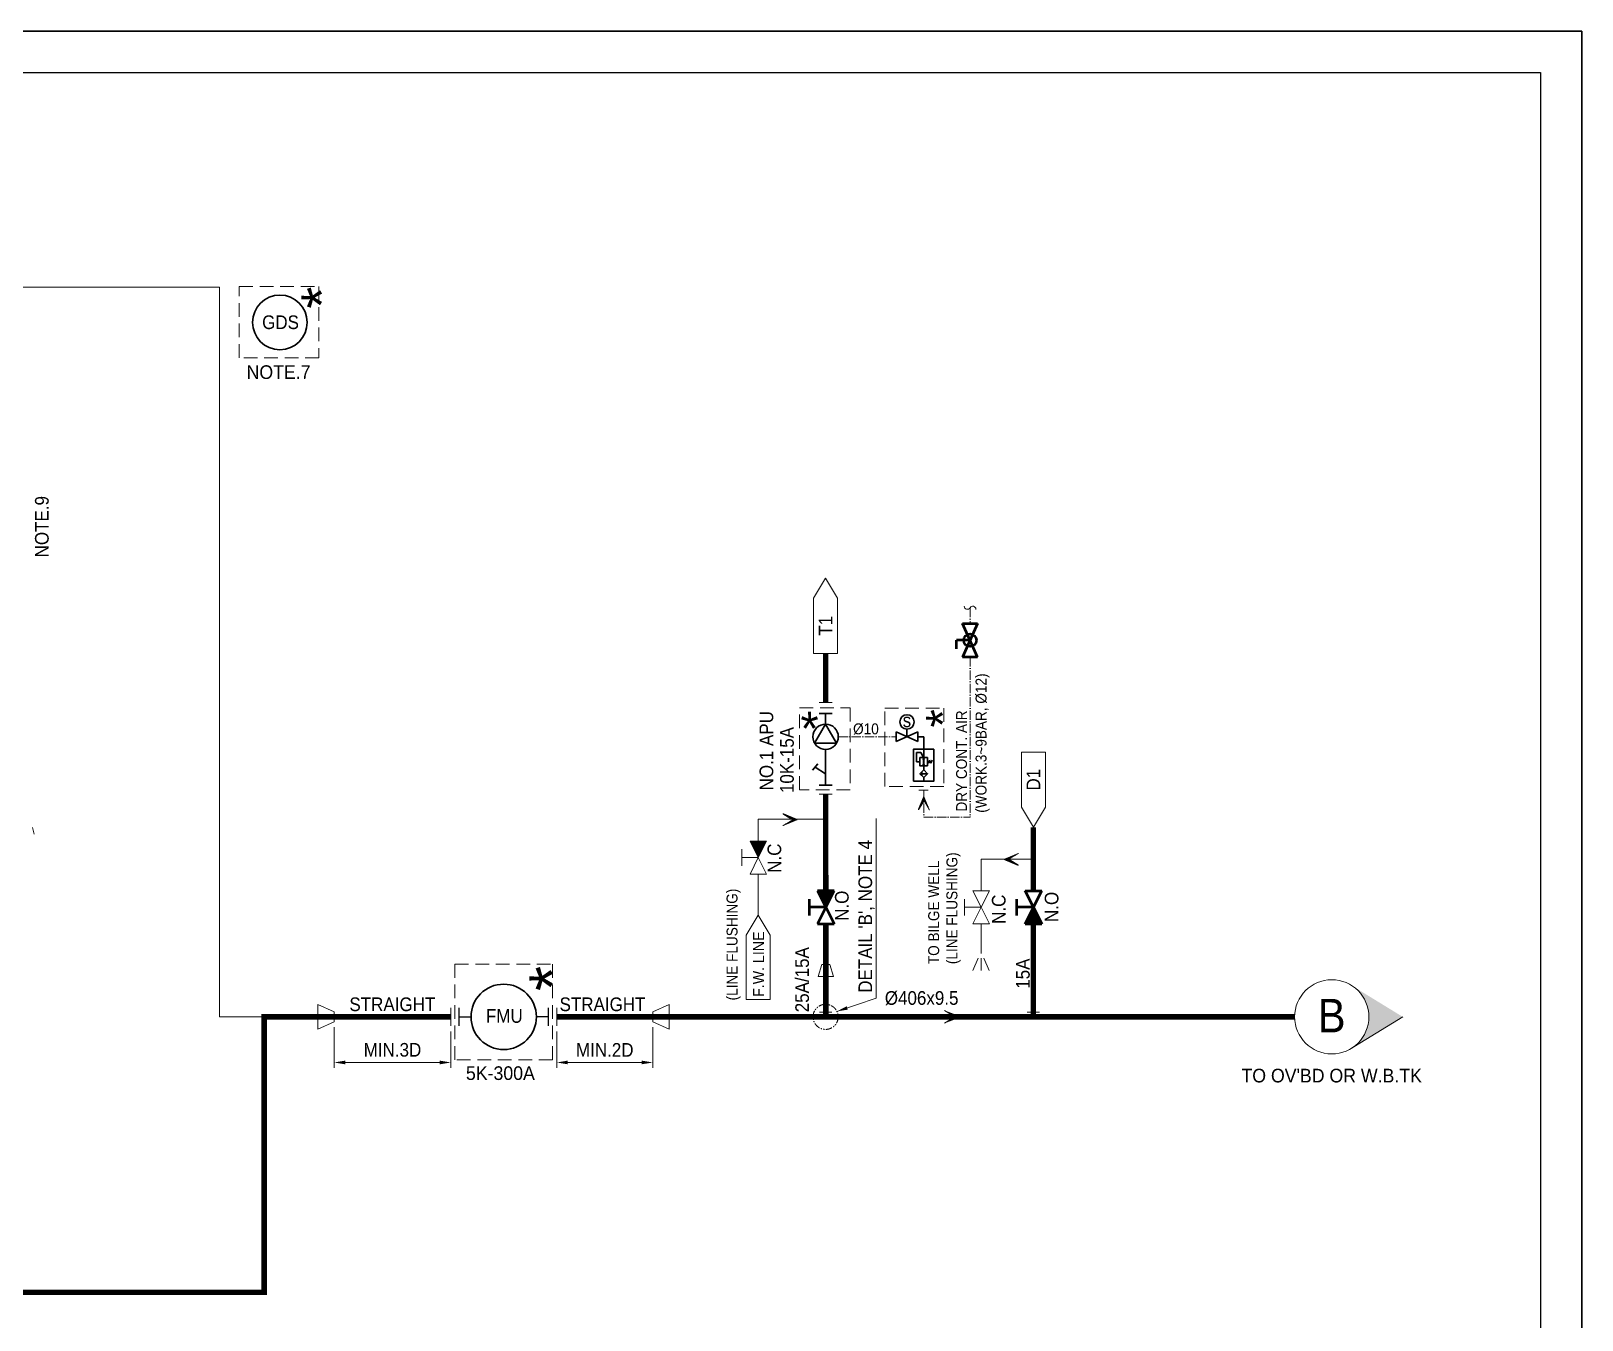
# Model space of a CAD drawing. Extents: x -553847 to 4496999, y 514150 to 878882.
# Drawn here: x 4399829 to 4428190, y 536002 to 559578 of the extents above; entities that cross this region are included whole.
import ezdxf

# ---------------------------------------------------------------- set-up
doc = ezdxf.new("R2010")
doc.units = 0
doc.header["$LTSCALE"] = 25
doc.header["$MEASUREMENT"] = 0
doc.header["$PDMODE"] = 3
doc.header["$PDSIZE"] = -7
for name, pattern in [('DASHED', [0.75, 0.5, -0.25]), ('DASHED2', [0.375, 0.25, -0.125]), ('Dashed_dotted', [9.714286, 6.857143, -1.428571, 0, -1.428571]), ('HIDDEN', [0.375, 0.25, -0.125]), ('PHANTOM', [63.5, 31.75, -6.35, 6.35, -6.35, 6.35, -6.35]), ('PHANTOM2', [31.75, 15.875, -3.175, 3.175, -3.175, 3.175, -3.175])]:
    doc.linetypes.add(name, pattern=pattern)
doc.layers.get('0').update_dxf_attribs({"linetype": 'CONTINUOUS', "lineweight": 9})
doc.layers.get('DEFPOINTS').update_dxf_attribs({"linetype": 'CONTINUOUS'})
doc.layers.add('0.1 Defpoints', color=7, linetype='CONTINUOUS', plot=False)
doc.layers.add('0.2 Dwg sheet', color=7, linetype='CONTINUOUS')
doc.layers.add('0.3 Text', color=7, linetype='CONTINUOUS')
for name, color, linetype, lineweight in [('0.4 Maker scope box', 3, 'HIDDEN', 9), ('0.5 Dim', 1, 'CONTINUOUS', 9), ('1.1 Y_Pipe', 7, 'CONTINUOUS', 13), ('1.10 Air line', 253, 'PHANTOM', 9), ('1.4 M_Pipe', 7, 'CONTINUOUS', 25), ('1.5 M_Equip', 4, 'CONTINUOUS', 30), ('1.8 PRU Cooling', 253, 'PHANTOM', 9), ('1.9 Arrow', 1, 'CONTINUOUS', 9)]:
    doc.layers.add(name, color=color, linetype=linetype, lineweight=lineweight)
doc.layers.add('2.1 Valve open', color=7, linetype='CONTINUOUS', lineweight=50, true_color=0x1b21e4)
doc.layers.add('2.2 Ballast water line', color=7, linetype='CONTINUOUS', true_color=0x1b21e4)
doc.layers.add('2.3 TSU sampling line', color=7, linetype='DASHED2', true_color=0xf4541a)
doc.styles.add('ARIAL', font='arial.ttf')
doc.styles.get("Standard").update_dxf_attribs({"font": '', "width": 0.95, "height": 250})
doc.styles.get('Standard').set_extended_font_data('Gulim')
doc.dimstyles.new('TC50', dxfattribs={"dimtxt": 250, "dimasz": 200, "dimexe": 100, "dimexo": 100, "dimgap": 100, "dimtad": 1, "dimtoh": 1, "dimdec": 0, "dimrnd": 0.0005, "dimzin": 9, "dimdsep": 46, "dimtxsty": 'Standard', "dimcen": -3.5, "dimclrd": 1, "dimclre": 1, "dimazin": 2, "dimtfac": 0.6, "dimtdec": 0, "dimtmove": 0, "dimatfit": 3, "dimfxl": 4, "dimtolj": 1, "dimlwd": 15, "dimlwe": 15, "dimarcsym": 0})

# ---------------------------------------------------------------- blocks, each defined once
blk = doc.blocks.new('양식 51-Q-02-08')
at = {"layer": '0.1 Defpoints'}
blk.add_lwpolyline([(-2677005, 1033560), (-2613196, 1033560), (-2613196, 988132), (-2677005, 988132)], close=True, dxfattribs=at)
at = {"layer": '0.2 Dwg sheet'}
blk.add_lwpolyline([(-2613953, 989196), (-2676245, 989196), (-2676245, 1032800), (-2613953, 1032800)], close=True, dxfattribs=at)
blk = doc.blocks.new('*D233')
at = {"layer": '0.5 Dim', "color": 1, "linetype": 'ByBlock', "lineweight": 15, "ltscale": 30, "transparency": 16777216}
for p, q in [((4405374, 541356), (4405374, 540612)), ((4407504, 541279), (4407504, 540612)), ((4407304, 540712), (4405574, 540712))]:
    blk.add_line(p, q, dxfattribs=at)
at = {"layer": '0.5 Dim', "color": 1, "linetype": 'Continuous', "ltscale": 30, "transparency": 16777216}
for points in [[(4405574, 540746), (4405574, 540679), (4405374, 540712)], [(4407304, 540746), (4407304, 540679), (4407504, 540712)]]:
    blk.add_solid(points, dxfattribs=at)
at = {"layer": 'DEFPOINTS', "color": 0, "linetype": 'Continuous', "ltscale": 30, "transparency": 16777216}
for p in [(4405374, 541456), (4407504, 541379), (4405374, 540712)]:
    blk.add_point(p, dxfattribs=at)
at = {"layer": '0.5 Dim', "color": 0, "linetype": 'Continuous', "ltscale": 30, "transparency": 16777216, "insert": (4406439, 540942), "char_height": 250, "attachment_point": 5}
blk.add_mtext('\\A1;MIN.3D', dxfattribs=at)
blk = doc.blocks.new('*D234')
at = {"layer": '0.5 Dim', "color": 1, "linetype": 'ByBlock', "lineweight": 15, "ltscale": 30, "transparency": 16777216}
for p, q in [((4409443, 541279), (4409443, 540612)), ((4411197, 541356), (4411197, 540612)), ((4409643, 540712), (4410997, 540712))]:
    blk.add_line(p, q, dxfattribs=at)
at = {"layer": '0.5 Dim', "color": 1, "linetype": 'Continuous', "ltscale": 30, "transparency": 16777216}
for points in [[(4409643, 540746), (4409643, 540679), (4409443, 540712)], [(4410997, 540746), (4410997, 540679), (4411197, 540712)]]:
    blk.add_solid(points, dxfattribs=at)
at = {"layer": 'DEFPOINTS', "color": 0, "linetype": 'Continuous', "ltscale": 30, "transparency": 16777216}
for p in [(4411197, 541456), (4409443, 541379), (4411197, 540712)]:
    blk.add_point(p, dxfattribs=at)
at = {"layer": '0.5 Dim', "color": 0, "linetype": 'Continuous', "ltscale": 30, "transparency": 16777216, "insert": (4410320, 540942), "char_height": 250, "attachment_point": 5}
blk.add_mtext('\\A1;MIN.2D', dxfattribs=at)

msp = doc.modelspace()

# ---------------------------------------------------------------- hatches: boundary and pattern name
at = {"layer": '1.1 Y_Pipe'}
for points in [[(4413127.5, 544460.9), (4413279.4, 544762.4), (4412976.7, 544762.4)], [(4414362, 543550.8), (4414513.8, 543852.3), (4414211.2, 543852.3)], [(4418159, 543550.8), (4418310.8, 543249.2), (4418008.2, 543249.2)]]:
    msp.add_hatch(color=256, dxfattribs=at).paths.add_polyline_path(points)
at = {"layer": '1.1 Y_Pipe', "linetype": 'Continuous', "ltscale": 30}
h = msp.add_hatch(dxfattribs=at)
h.set_pattern_fill('ANSI31', color=256, scale=1.072502)
h.set_pattern_definition([(45, (4353190.14374, 189658.58318), (-0.094796635586, 0.094796635586), [])])
h.paths.add_polyline_path([(4424001.6, 540988.6, 0.5309324), (4423988.7, 542113), (4424912.6, 541546.4)])
at = {"layer": '1.5 M_Equip'}
h = msp.add_hatch(color=256, dxfattribs=at)
h.paths.add_polyline_path([(4416151.8, 546137.1), (4416160.4, 546168.2), (4416143, 546168.1)])
h.paths.add_polyline_path([(4416142.7, 546256.4), (4416160.1, 546256.4), (4416151.3, 546287.4)])
at = {"layer": '1.9 Arrow'}
h = msp.add_hatch(dxfattribs=at)
h.set_pattern_fill('ANSI31', color=256, scale=0.356064, angle=90, style=0)
h.set_pattern_definition([(45, (4092260.69727, 301096.830995), (0.031471872735, -0.031471872735), [])])
h.paths.add_polyline_path([(4416055.2, 545332), (4416156, 545498.1), (4416256.7, 545332), (4416156, 545573.6)])
h = msp.add_hatch(dxfattribs=at)
h.set_pattern_fill('ANSI31', color=256, scale=0.382453, style=0)
h.set_pattern_definition([(315, (4147351.93708, 887023.495184), (-0.033804374581, -0.033804374581), [])])
h.paths.add_polyline_path([(4413577.7, 545044.3), (4413756.4, 545152.1), (4413578.4, 545260.8), (4413837.5, 545151.8)])
h = msp.add_hatch(dxfattribs=at)
h.set_pattern_fill('ANSI31', color=256, scale=0.382453, angle=360, style=0)
h.set_pattern_definition([(315, (4144858.61612, 877878.66704), (-0.033804374581, -0.033804374581), [])])
h.paths.add_polyline_path([(4417884.5, 544535.4), (4417705.8, 544427.7), (4417883.9, 544318.9), (4417624.7, 544427.9)])
h = msp.add_hatch(color=256, dxfattribs=at)
h.paths.add_polyline_path([(4416846.7, 541546.4), (4416719.1, 541546.4), (4416535.8, 541429)])
h.paths.add_polyline_path([(4416846.7, 541546.4), (4416535.8, 541663.9), (4416719.1, 541546.4)])
at = {"layer": '2.1 Valve open'}
for points in [[(4414362, 543550.8), (4414513.8, 543852.3), (4414211.2, 543852.3)], [(4418159, 543550.8), (4418310.8, 543249.2), (4418008.2, 543249.2)]]:
    msp.add_hatch(color=256, dxfattribs=at).paths.add_polyline_path(points)

# ---------------------------------------------------------------- linework, layer by layer
at = {"layer": '0.1 Defpoints', "color": 4, "linetype": 'ByBlock'}
msp.add_lwpolyline([(4364381.2, 514150.1), (4428190.1, 514150.1), (4428190.1, 559578), (4364381.2, 559578)], close=True, dxfattribs=at)
at = {"layer": '0.4 Maker scope box', "linetype": 'DASHED', "lineweight": 15, "ltscale": 20}
for points in [[(4403637.5, 554902.9), (4405093.7, 554902.9), (4405093.7, 553602.9), (4403637.5, 553602.9)], [(4413883.9, 547197.2), (4414807, 547197.2), (4414807, 545701.6), (4413883.9, 545701.6)]]:
    msp.add_lwpolyline(points, close=True, dxfattribs=at)
for points, elevation in [([(4415441.1, 547193.9), (4416521.1, 547193.9), (4416521.1, 545758.9), (4415441.1, 545758.9)], -934.9), ([(4407578.7, 542511.4), (4409365.7, 542511), (4409365.7, 540760.6), (4407578.7, 540761)], 0)]:
    msp.add_lwpolyline(points, close=True, dxfattribs=dict(at, elevation=elevation))
at = {"layer": '0.5 Dim', "linetype": 'PHANTOM2', "lineweight": 9, "ltscale": 0.3}
msp.add_circle((4414358.8, 541546.4), 229.6, dxfattribs=at)
at = {"layer": '1.1 Y_Pipe', "linetype": 'Continuous', "ltscale": 30}
for p, q in [((4392816.9, 554891.4), (4403272.9, 554891.4)), ((4403272.9, 554891.4), (4403272.9, 541546.4)), ((4412976.7, 544762.4), (4413278.3, 544762.4)), ((4414211.2, 543852.3), (4414512.7, 543852.3)), ((4418008.2, 543249.2), (4418309.8, 543249.2)), ((4403272.9, 541546.4), (4405073.7, 541546.4)), ((4404091.4, 541546.4), (4404091.4, 536506.3)), ((4405373.7, 541546.4), (4407503.7, 541546.4)), ((4409442.7, 541546.4), (4411196.8, 541546.4)), ((4411496.8, 541546.4), (4421898.1, 541546.4)), ((4421898.1, 541546.4), (4422936.2, 541546.4)), ((4424912.6, 541546.4), (4423936.1, 540948.4)), ((4386329.9, 536506.3), (4404091.4, 536506.3))]:
    msp.add_line(p, q, dxfattribs=at)
at = {"layer": '1.1 Y_Pipe'}
for p, q in [((4414359, 549568.5), (4414139.1, 549204.2)), ((4414359, 549568.5), (4414578.8, 549204.2)), ((4414139.1, 548193.8), (4414139.1, 549204.2)), ((4414578.8, 548193.8), (4414578.8, 549204.2)), ((4414578.8, 548193.8), (4414139.1, 548193.8)), ((4414359, 547298.2), (4414359, 548193.8)), ((4414479.1, 547298.2), (4414238.8, 547298.2)), ((4417939.2, 546389.5), (4417939.2, 545379.2)), ((4417939.2, 546389.5), (4418378.8, 546389.5)), ((4418378.8, 546389.5), (4418378.8, 545379.2)), ((4414479, 545622.3), (4414238.7, 545622.3)), ((4414362.3, 543852.3), (4414358.8, 545622.3)), ((4414360.4, 545163.8), (4413127.5, 545163.8)), ((4413127.5, 545163.8), (4413127.5, 544460.9)), ((4418159, 545014.9), (4417939.2, 545379.2)), ((4418159, 545014.9), (4418378.8, 545379.2)), ((4418159, 543852.3), (4418159, 545014.9)), ((4412826, 544611.6), (4412826, 544310.1)), ((4413278.3, 544762.4), (4412976.7, 544762.4)), ((4412976.7, 544762.4), (4413127.5, 544460.9)), ((4413127.5, 544460.9), (4413278.3, 544762.4)), ((4413127.5, 544460.9), (4412826, 544460.9)), ((4413127.5, 544460.9), (4412976.7, 544159.3)), ((4413127.5, 544460.9), (4413278.3, 544159.3)), ((4418159, 544428.7), (4417202.3, 544428.7)), ((4417202.3, 544428.7), (4417202.3, 543852.3)), ((4412976.7, 544159.3), (4413278.3, 544159.3)), ((4413127.5, 544159.3), (4413127.5, 543407.2)), ((4414060.4, 543701.6), (4414060.4, 543400)), ((4414512.7, 543852.3), (4414211.2, 543852.3)), ((4414211.2, 543852.3), (4414362, 543550.8)), ((4414362, 543550.8), (4414512.7, 543852.3)), ((4416900.8, 543400), (4416900.8, 543701.6)), ((4417051.5, 543852.3), (4417353.1, 543852.3)), ((4417202.3, 543550.8), (4417051.5, 543852.3)), ((4417202.3, 543550.8), (4417353.1, 543852.3)), ((4417857.4, 543400), (4417857.4, 543701.6)), ((4418008.2, 543852.3), (4418309.8, 543852.3)), ((4418159, 543550.8), (4418008.2, 543852.3)), ((4418159, 543550.8), (4418309.8, 543852.3)), ((4413127.5, 543407.2), (4412907.7, 543042.9)), ((4413127.5, 543407.2), (4413347.3, 543042.9)), ((4414362, 543550.8), (4414060.4, 543550.8)), ((4414362, 543550.8), (4414211.2, 543249.2)), ((4414362, 543550.8), (4414512.7, 543249.2)), ((4417202.3, 543550.8), (4416900.8, 543550.8)), ((4417051.5, 543249.2), (4417202.3, 543550.8)), ((4417202.3, 543550.8), (4417353.1, 543249.2)), ((4418159, 543550.8), (4417857.4, 543550.8)), ((4418008.2, 543249.2), (4418159, 543550.8)), ((4418159, 543550.8), (4418309.8, 543249.2)), ((4414211.2, 543249.2), (4414512.7, 543249.2)), ((4414362, 543249.2), (4414362, 542504.7)), ((4417353.1, 543249.2), (4417051.5, 543249.2)), ((4417202.3, 543249.2), (4417202.3, 542705.1)), ((4418309.8, 543249.2), (4418008.2, 543249.2)), ((4418159, 543249.2), (4418158.8, 541546.4)), ((4412907.7, 541864.6), (4412907.7, 543042.9)), ((4413347.3, 541864.6), (4413347.3, 543042.9)), ((4417151.6, 542617.2), (4417052.6, 542395.1)), ((4417202.3, 542617.2), (4417202.3, 542395.1)), ((4417253.1, 542617.2), (4417352, 542395.1)), ((4414288.2, 542504.7), (4414220, 542283.3)), ((4414220, 542283.3), (4414503.9, 542283.3)), ((4414288.2, 542504.7), (4414435.7, 542504.7)), ((4414362, 542283.3), (4414362, 541546.4)), ((4414435.7, 542504.7), (4414503.9, 542283.3)), ((4407503.7, 541379.3), (4407503.7, 541713.6)), ((4409442.7, 541379.3), (4409442.7, 541713.6)), ((4413347.3, 541864.6), (4412907.7, 541864.6)), ((4414246.3, 541633), (4414471.3, 541633)), ((4418046.3, 541632.4), (4418271.3, 541632.4))]:
    msp.add_line(p, q, dxfattribs=at)
at = {"layer": '1.1 Y_Pipe', "ltscale": 30}
for p, q in [((4405073.7, 541771.4), (4405073.7, 541321.4)), ((4405073.7, 541771.4), (4405373.7, 541636.4)), ((4411496.8, 541771.4), (4411196.8, 541636.4)), ((4411496.8, 541771.4), (4411496.8, 541321.4)), ((4405073.7, 541321.4), (4405373.7, 541456.4)), ((4405373.7, 541636.4), (4405373.7, 541456.4)), ((4411196.8, 541636.4), (4411196.8, 541456.4)), ((4411496.8, 541321.4), (4411196.8, 541456.4))]:
    msp.add_line(p, q, dxfattribs=at)
at = {"layer": '1.1 Y_Pipe', "linetype": 'Continuous', "ltscale": 30}
msp.add_circle((4423614.9, 541546.4), 678.8, dxfattribs=at)
at = {"layer": '1.10 Air line', "linetype": 'Dashed_dotted'}
for p, q in [((4417000.1, 549028.8), (4417000.1, 548743.6)), ((4417000.1, 548124.2), (4417000.1, 545200.7)), ((4414590.9, 546669.3), (4415647.2, 546669.3)), ((4416064.3, 545693.3), (4416241.3, 545693.3)), ((4416152.8, 545693.3), (4416152.8, 545200.7)), ((4416152.8, 545200.7), (4417000.1, 545200.7))]:
    msp.add_line(p, q, dxfattribs=at)
at = {"layer": '1.10 Air line', "linetype": 'ByBlock', "ltscale": 0.3}
for p, q in [((4416862.6, 548743.6), (4417137.6, 548743.6)), ((4417137.6, 548743.6), (4416862.6, 548124.2)), ((4417137.6, 548124.2), (4416862.6, 548743.6)), ((4417000.1, 548433.9), (4416755, 548433.9)), ((4416755, 548279), (4416755, 548433.9)), ((4417137.6, 548124.2), (4416862.6, 548124.2))]:
    msp.add_line(p, q, dxfattribs=at)
msp.add_circle((4417000.1, 548433.9), 115.4, dxfattribs=at)
for centre, start, end in [((4416950.5, 549057.4), 180, 330), ((4417049.6, 549000.2), 0, 150)]:
    msp.add_arc(centre, 57.2, start, end, dxfattribs=at)
at = {"layer": '1.4 M_Pipe'}
for p, q in [((4407655.7, 541379.3), (4407655.7, 541713.6)), ((4409288.7, 541379.3), (4409288.7, 541713.6))]:
    msp.add_line(p, q, dxfattribs=at)
at = {"layer": '1.4 M_Pipe', "elevation": 0}
for points in [[(4407655.7, 541546.4), (4407874.5, 541546.4)], [(4409288.7, 541546.4), (4409069.9, 541546.4)]]:
    msp.add_lwpolyline(points, dxfattribs=at)
at = {"layer": '1.5 M_Equip', "color": 4}
for p, q in [((4414479.1, 547098), (4414238.8, 547098)), ((4414359, 546901.3), (4414359, 547098)), ((4414358.9, 545784.5), (4414359.1, 546437.3)), ((4414218.5, 546172.8), (4414118.6, 546055.6)), ((4414359, 545989.9), (4414166.5, 546115.5)), ((4414238.7, 545784.5), (4414479.1, 545784.4))]:
    msp.add_line(p, q, dxfattribs=at)
at = {"layer": '1.5 M_Equip'}
for p, q in [((4415846.6, 546669.2), (4415846.6, 546808.8)), ((4415647.2, 546757.8), (4415647.2, 546580.8)), ((4416046, 546580.7), (4415647.2, 546757.8)), ((4415647.2, 546580.8), (4416046, 546757.7)), ((4416046, 546757.7), (4416046, 546580.7)), ((4416046, 546669.2), (4416153, 546669.2)), ((4416153, 546669.2), (4416152.7, 546443)), ((4416020.7, 546379), (4416097.3, 546379.3)), ((4416021.3, 546211.8), (4416020.7, 546379)), ((4416097.3, 546379.3), (4416151.3, 546287.4)), ((4416151.3, 546287.4), (4416142.7, 546256.4)), ((4416160.1, 546256.4), (4416142.7, 546256.4)), ((4416160.1, 546256.4), (4416151.3, 546287.4)), ((4416151.8, 546137.1), (4416151.3, 546287.4)), ((4416153, 546443), (4416152.6, 546062.4)), ((4416244.6, 546186.2), (4416259.5, 546241.5)), ((4416259.5, 546241.5), (4416281.5, 546186.3)), ((4416281.5, 546186.3), (4416304.7, 546242.5)), ((4416082.6, 546212.1), (4416021.3, 546211.8)), ((4416117.3, 545957), (4416117.1, 546027.2)), ((4416222.5, 545992.5), (4416117.2, 545992.1)), ((4416160.4, 546168.2), (4416143, 546168.1)), ((4416151.8, 546137.1), (4416143, 546168.1)), ((4416160.4, 546168.2), (4416151.8, 546137.1)), ((4416220.5, 546212.5), (4416244.6, 546186.2)), ((4416152.5, 545859.1), (4416152.5, 545922))]:
    msp.add_line(p, q, dxfattribs=at)
at = {"layer": '1.5 M_Equip', "color": 4}
msp.add_lwpolyline([(4414359, 546901.3), (4414158.1, 546553.3), (4414559.8, 546553.3)], close=True, dxfattribs=at)
at = {"layer": '1.5 M_Equip', "elevation": 0}
for points in [[(4416338.7, 546443), (4416338.8, 545859.1), (4415966.8, 545859.1), (4415966.8, 546443)], [(4416220.7, 546137.4), (4416220.2, 546287.7), (4416082.3, 546287.2), (4416082.8, 546136.9)], [(4416152.5, 545922), (4416222.5, 545992.5), (4416152, 546062.4), (4416082.1, 545992)]]:
    msp.add_lwpolyline(points, close=True, dxfattribs=at)
at = {"layer": '1.5 M_Equip', "color": 4}
for centre, radius in [((4404379.6, 554249.1), 499.9), ((4414359, 546669.3), 232), ((4408472.2, 541546.4), 597.7)]:
    msp.add_circle(centre, radius, dxfattribs=at)
at = {"layer": '1.5 M_Equip'}
msp.add_circle((4415846.6, 546940.4), 131.6, dxfattribs=at)
at = {"layer": '1.8 PRU Cooling', "linetype": 'PHANTOM', "ltscale": 0.5}
msp.add_line((4399855.7, 545011.2, 0), (4399888.5, 544888, 0), dxfattribs=at)
at = {"layer": '1.9 Arrow'}
for p in [(4416535.8, 541663.9), (4416535.8, 541429)]:
    msp.add_line(p, (4416719.1, 541546.4), dxfattribs=at)
at = {"layer": '2.1 Valve open'}
for p, q in [((4416862.6, 548743.6), (4417137.6, 548743.6)), ((4417137.6, 548743.6), (4416862.6, 548124.2)), ((4417137.6, 548124.2), (4416862.6, 548743.6)), ((4417000.1, 548433.9), (4416755, 548433.9)), ((4416755, 548279), (4416755, 548433.9)), ((4417137.6, 548124.2), (4416862.6, 548124.2)), ((4414060.4, 543701.6), (4414060.4, 543400)), ((4414512.7, 543852.3), (4414211.2, 543852.3)), ((4414211.2, 543852.3), (4414362, 543550.8)), ((4414211.2, 543852.3), (4414512.7, 543852.3)), ((4414362, 543550.8), (4414512.7, 543852.3)), ((4417857.4, 543400), (4417857.4, 543701.6)), ((4418008.2, 543852.3), (4418309.8, 543852.3)), ((4418159, 543550.8), (4418008.2, 543852.3)), ((4418159, 543550.8), (4418309.8, 543852.3)), ((4414362, 543550.8), (4414060.4, 543550.8)), ((4414362, 543550.8), (4414211.2, 543249.2)), ((4414362, 543550.8), (4414512.7, 543249.2)), ((4418159, 543550.8), (4417857.4, 543550.8)), ((4418008.2, 543249.2), (4418159, 543550.8)), ((4418159, 543550.8), (4418309.8, 543249.2)), ((4414211.2, 543249.2), (4414512.7, 543249.2)), ((4418309.8, 543249.2), (4418008.2, 543249.2)), ((4418008.2, 543249.2), (4418309.8, 543249.2))]:
    msp.add_line(p, q, dxfattribs=at)
msp.add_circle((4417000.1, 548433.9), 115.4, dxfattribs=at)
at = {"layer": '2.2 Ballast water line', "linetype": 'Continuous', "ltscale": 75, "const_width": 100}
msp.add_lwpolyline([(4386329.9, 536506.3), (4404091.4, 536506.3), (4404091.4, 541546.4), (4407503.7, 541546.4)], dxfattribs=at)
at = {"layer": '2.2 Ballast water line', "linetype": 'Continuous', "ltscale": 75, "const_width": 100, "elevation": 0}
msp.add_lwpolyline([(4409442.7, 541546.4), (4422936.2, 541546.4)], dxfattribs=at)
at = {"layer": '2.3 TSU sampling line', "linetype": 'Continuous', "lineweight": -3, "ltscale": 100, "const_width": 100}
for points in [[(4414359, 547298.2), (4414359, 548193.8)], [(4414362.3, 543852.3), (4414358.8, 545622.3)], [(4418159, 545014.9), (4418159, 543852.3)], [(4414362, 543209.1), (4414362, 543249.2)], [(4414362, 541546.4), (4414362, 543209.1)], [(4418159, 543249.2), (4418158.8, 541546.4)]]:
    msp.add_lwpolyline(points, dxfattribs=at)

# ---------------------------------------------------------------- block references
at = {"color": 217, "linetype": 'Continuous', "true_color": 0x93278f}
msp.add_blockref('양식 51-Q-02-08', (7041386.2, -473982), dxfattribs=at)

# ---------------------------------------------------------------- texts
at = {"layer": '0.3 Text', "color": 3, "linetype": 'Continuous', "width": 0.99}
msp.add_text('NOTE.7', height=250, dxfattribs=at).set_placement((4403770.7, 553214.1))
at = {"layer": '0.3 Text', "color": 3, "linetype": 'Continuous', "width": 0.95}
msp.add_text('NOTE.9', height=250, rotation=90, dxfattribs=at).set_placement((4400151.6, 549950.8))
at = {"layer": '0.3 Text', "linetype": 'Continuous'}
for s, height, width, p in [('(WORK.3~9BAR, Ø12)', 200, 0.95, (4417301.1, 545279.3)), ('NO.1 APU', 250, 0.95, (4413401.6, 545689.1)), ('DRY CONT. AIR ', 200, 0.95, (4416944.6, 545301.1)), ('10K-15A', 250, 0.95, (4413777.1, 545639.3)), ('F.W. LINE', 200, 0.99, (4413233.8, 541912.8)), ('25A/15A', 250, 0.95, (4414054.1, 541630.1))]:
    msp.add_text(s, height=height, rotation=90, dxfattribs=dict(at, width=width)).set_placement(p)
at = {"layer": '0.3 Text'}
for s, height, width, p in [('Ø10', 200, 0.95, (4414861.4, 546714.2, -934.9)), ('Ø406x9.5', 250, 0.95, (4415441.5, 541766.5)), ('STRAIGHT', 250, 0.95, (4405650.6, 541651.2)), ('STRAIGHT', 250, 0.95, (4409494.2, 541651.2)), ("TO OV'BD OR W.B.TK", 250, 0.99, (4421963.2, 540347))]:
    msp.add_text(s, height=height, dxfattribs=dict(at, width=width)).set_placement(p)
at = {"layer": '0.3 Text', "width": 0.95}
for s, height, rotation, p in [('s', 248.9, 0.00724, (4415768.9, 546845.5)), ('N.C', 250, 90, (4413546.9, 544180.9)), ('N.C', 250, 90, (4417649.1, 543246.6)), ('15A', 250, 90, (4418091, 542060.1))]:
    msp.add_text(s, height=height, rotation=rotation, dxfattribs=at).set_placement(p)
at = {"layer": '0.3 Text', "linetype": 'Continuous', "width": 0.99}
msp.add_text('5K-300A', height=250, dxfattribs=at).set_placement((4407782, 540391.9))
at = {"layer": '0.3 Text', "linetype": 'ByBlock', "insert": (4404391.5, 554249.4), "char_height": 250, "width": 1625.22, "attachment_point": 5, "line_spacing_factor": 0.9}
msp.add_mtext('\\pxqc;GDS', dxfattribs=at)
at = {"layer": '0.3 Text', "rotation": 90}
for s, insert, char_height, width, attachment_point in [('\\pxqc;T1', (4414359, 548699), 250, 1009.722, 5), ('\\pxqc;D1', (4418159, 545884.4), 250, 1009.722, 5), ('\\pxql;(LINE FLUSHING)', (4412547.7, 541847.1), 200, 3714.7, 1)]:
    msp.add_mtext(s, dxfattribs=dict(at, insert=insert, char_height=char_height, width=width, attachment_point=attachment_point))
at = {"layer": '0.3 Text', "color": 0, "insert": (4414959.2, 541987.2), "char_height": 250, "attachment_point": 1, "rotation": 90}
msp.add_mtext("DETAIL 'B', NOTE 4", dxfattribs=at)
at = {"layer": '0.3 Text', "insert": (4416235.4, 542510.7), "char_height": 200, "attachment_point": 1, "rotation": 90}
msp.add_mtext_dynamic_manual_height_columns('TO BILGE WELL\\P(LINE FLUSHING)', width=3714.7, gutter_width=1000, heights=[0], dxfattribs=at)
at = {"layer": '0.3 Text', "char_height": 250, "attachment_point": 1, "rotation": 90}
for insert in [(4414530.3, 543302.4), (4418366.1, 543281)]:
    msp.add_mtext('N.O', dxfattribs=dict(at, insert=insert))
at = {"layer": '0.3 Text', "linetype": 'Continuous', "insert": (4408483.7, 541560.8), "char_height": 250, "width": 1301.802, "attachment_point": 5, "line_spacing_factor": 0.9}
msp.add_mtext('\\pxqc;FMU', dxfattribs=at)
at = {"layer": '0.4 Maker scope box', "linetype": 'DASHED', "lineweight": 15, "ltscale": 20, "style": 'ARIAL'}
msp.add_text('*', height=739.2, rotation=90, dxfattribs=at).set_placement((4405513.6, 554499.9))
at = {"layer": '0.4 Maker scope box', "style": 'ARIAL'}
msp.add_text('*', height=616, dxfattribs=at).set_placement((4413897.7, 546514.1))
for height, rotation, p in [(616, 90.16445, (4416811.3, 546841.1)), (844.8, 90, (4409785.6, 542018.1))]:
    msp.add_text('*', height=height, rotation=rotation, dxfattribs=at).set_placement(p)
at = {"layer": '1.1 Y_Pipe', "linetype": 'Continuous', "ltscale": 30, "width": 0.95}
msp.add_text('B', height=612.9, dxfattribs=at).set_placement((4423358.7, 541262.7))

# ---------------------------------------------------------------- dimensions: what is measured, and where the dimension line sits
at = {"layer": '0.5 Dim', "color": 0, "linetype": 'Continuous', "ltscale": 30}
for base, p1, p2, text, picture, middle in [((4405373.7, 540712.4), (4407503.7, 541379.3), (4405373.7, 541456.4), 'MIN.3D', '*D233', (4406438.7, 540942.2)), ((4411196.8, 540712.4), (4409442.7, 541379.3), (4411196.8, 541456.4), 'MIN.2D', '*D234', (4410319.8, 540942.2))]:
    dim = msp.add_linear_dim(base=base, p1=p1, p2=p2, text=text, dimstyle='TC50', override={"dimtoh": 0, "dimarcsym": 1}, dxfattribs=at)
    dim.commit()
    dim.dimension.update_dxf_attribs({"geometry": picture, "text_midpoint": middle})

# ---------------------------------------------------------------- leaders
at = {"layer": '0.5 Dim', "color": 0}
msp.add_leader([(4414565.4, 541646.5), (4415284.6, 541887.3), (4415284.6, 545176.4)], dimstyle='TC50', override={"dimgap": 100, "dimtad": 0, "dimarcsym": 1}, dxfattribs=at)

doc.saveas('drawing.dxf')
